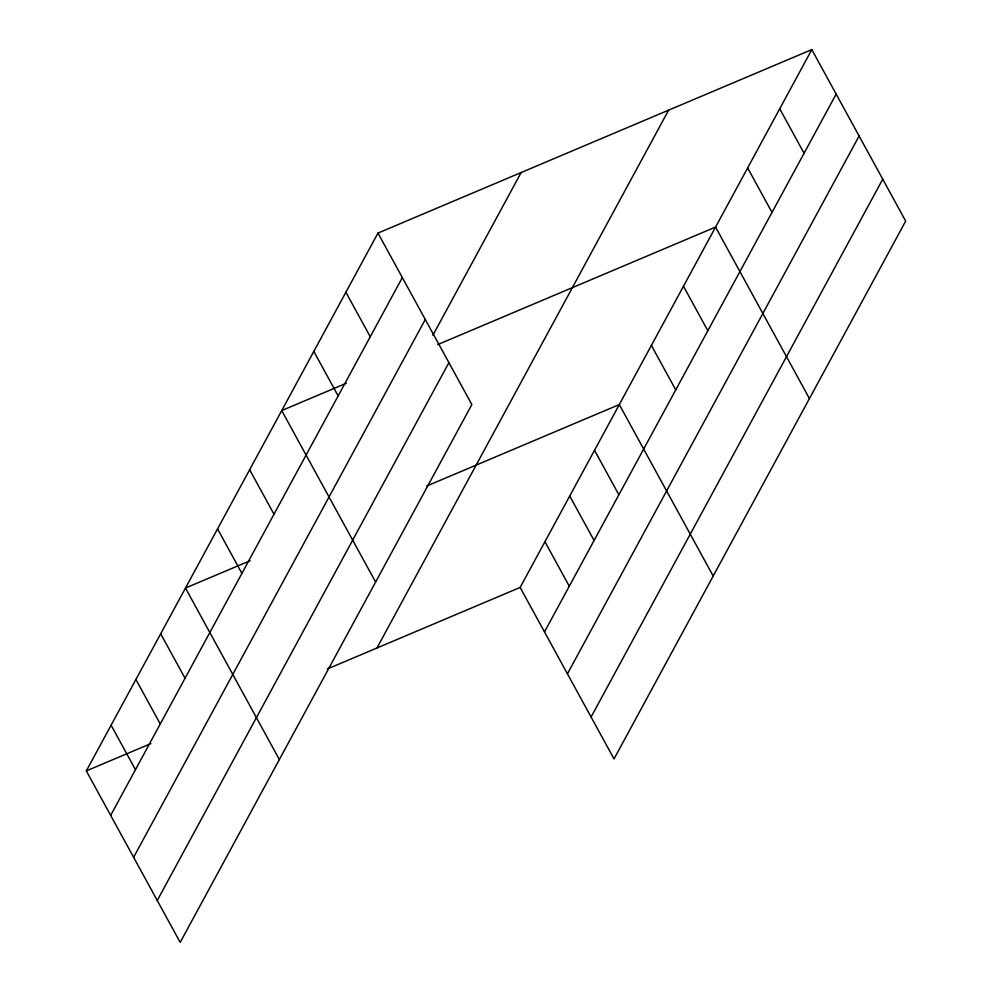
<?xml version="1.0" encoding="UTF-8"?>
<svg xmlns="http://www.w3.org/2000/svg" width="992" height="992" viewBox="0 0 992 992"><rect width="100%" height="100%" fill="white"/><g stroke="black" fill="none" stroke-linecap="round" stroke-linejoin="round"><path stroke-width="1.49" d="M377.977 233.083L471.857 404.562L180.197 942.4L86.316 770.908L377.977 233.083L811.803 49.6L905.684 221.092L614.023 758.917L520.143 587.438L811.803 49.6M110.67 815.399L402.33 277.574M133.61 857.311L425.283 319.474M432.909 335.222L521.135 172.534M157.257 900.488L448.917 362.663M376.972 647.974L668.633 110.149M544.496 631.929L836.157 94.091M567.436 673.828L859.109 136.003M591.083 717.018L882.744 179.18M346.295 383.259L281.728 410.564L375.608 582.056M437.658 344.621L715.554 227.081L809.435 398.573M250.046 560.74L185.479 588.045L279.36 759.537M426.498 486.117L619.306 404.575L713.186 576.054M86.316 770.908L150.871 743.603M327.335 668.98L520.143 587.438M779.712 108.76L804.078 153.252M747.633 167.921L771.999 212.412M683.463 286.242L707.829 330.733M651.384 345.402L675.75 389.906M594.518 450.281L618.872 494.772M569.718 496L594.084 540.491M544.93 541.719L569.284 586.21M345.886 292.243L370.252 336.734M313.807 351.404L338.16 395.895M249.637 469.724L274.003 514.216M217.558 528.885L241.924 573.376M160.679 633.764L185.045 678.255M135.892 679.483L160.258 723.974M111.104 725.189L135.458 769.68"/></g></svg>
